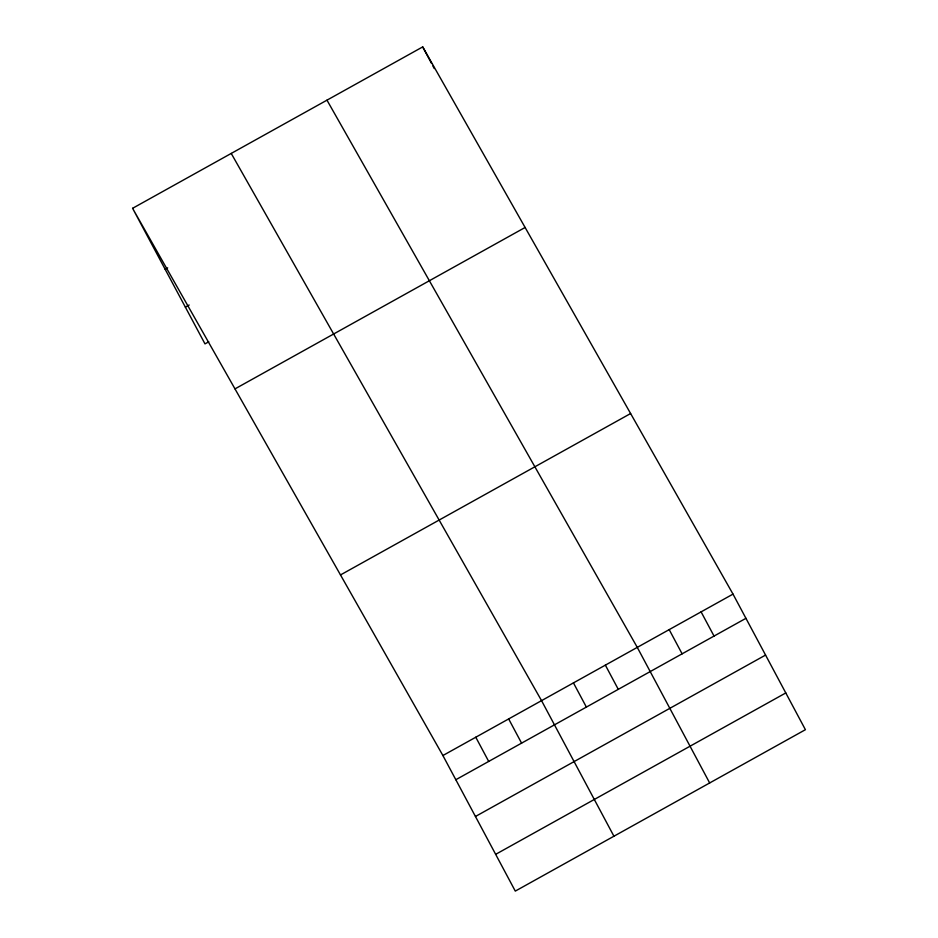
<?xml version="1.0" encoding="UTF-8"?>
<svg xmlns="http://www.w3.org/2000/svg" width="938" height="938" viewBox="0 0 938 938"><rect width="100%" height="100%" fill="white"/><g stroke="black" fill="none" stroke-linecap="round" stroke-linejoin="round"><path stroke-width="1.41" d="M132.586 208.306L422.71 46.9L733.012 594.117L805.414 729.694L515.29 891.1L442.9 755.524L132.586 208.306L204.988 343.883L208.775 341.772M165.147 269.265L167.668 267.858M185.361 307.136L189.159 305.026M234.992 388.883L525.104 227.477M340.494 574.935L630.617 413.529M442.9 755.524L733.012 594.117M455.821 779.724L745.945 618.318M475.449 816.482L765.56 655.076M495.663 854.342L785.786 692.948M326.975 100.167L637.277 647.372L709.667 782.96M231.229 153.422L541.543 700.639L613.933 836.227M422.71 46.9L431.55 63.467M432.91 66.012L434.271 68.556M701.096 611.869L714.029 636.07M669.193 629.621L682.114 653.833M605.362 665.136L618.283 689.336M573.446 682.887L586.379 707.088M508.654 718.93L521.587 743.142M475.777 737.221L488.698 761.433"/></g></svg>
